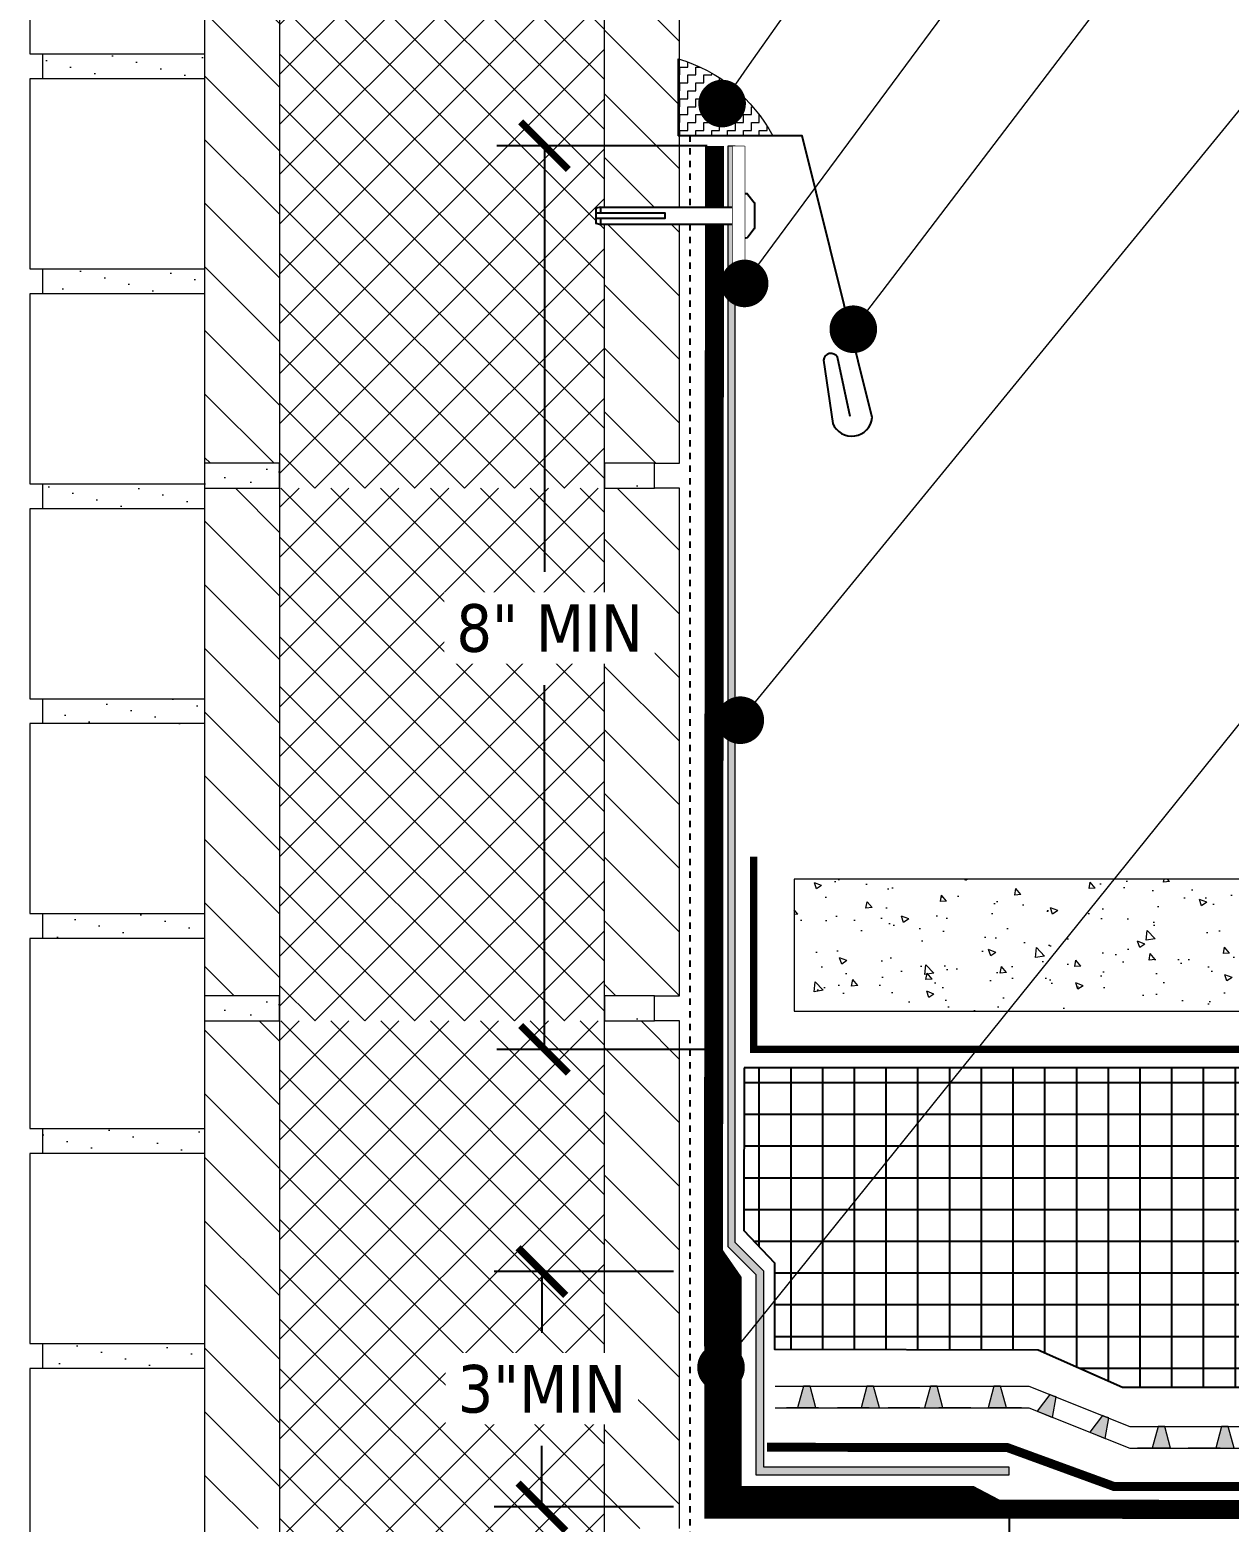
# Model space of a CAD drawing. Header units: inches. Extents: x 0 to 373, y 0 to 57.
# Drawn here: x 0.59 to 19.48, y 19.04 to 42.55 of the extents above; entities that cross this region are included whole.
import ezdxf
from ezdxf import colors
from ezdxf.entities.mleader import LeaderData, LeaderLine
from ezdxf.math import Vec2, Vec3

# ---------------------------------------------------------------- set-up
doc = ezdxf.new("R2010")
doc.units = ezdxf.units.IN
doc.header["$MEASUREMENT"] = 0
doc.set_wipeout_variables(frame=1)
for name, pattern in [('Dash', [0.25, 0.125, -0.125]), ('Dashed - Dense', [0.8, 0.5, -0.3]), ('DASHED2', [0.1875, 0.125, -0.0625])]:
    doc.linetypes.add(name, pattern=pattern)
for name, color, linetype, lineweight in [('Dimensions', 20, 'Continuous', 0), ('Drainage Mat', 191, 'Continuous', 0), ('Others', 190, 'Continuous', 0), ('RAM HDR 327', 63, 'Continuous', 0), ('Ram Mastic', 191, 'Continuous', 0), ('RAM POLY FELT 3.5 FILTER FABRIC.', 4, 'Dash', 0), ('RT-250 HRA SYSTEM LIQUID', 241, 'Continuous', 0), ('RT-250 HRA SYSTEM MESH', 3, 'Continuous', 0), ('Text', 20, 'Continuous', 0)]:
    doc.layers.add(name, color=color, linetype=linetype, lineweight=lineweight)
for name, color, linetype in [('Fastener', 94, 'Continuous'), ('Insulation Border', 8, 'Continuous'), ('Insulation Foam', 9, 'Continuous'), ('Primer', 32, 'DASHED2')]:
    doc.layers.add(name, color=color, linetype=linetype)
doc.layers.add('Metal', color=17, linetype='Continuous', true_color=0x803345)
doc.layers.add('New_Drafting Fills_Pen_No__60', color=99, linetype='Continuous', lineweight=0, true_color=0x216123)
doc.layers.add('Protection Course', color=99, linetype='Dashed - Dense', lineweight=0, true_color=0x216123)
doc.styles.add('Annotative', font='tahoma.ttf')
doc.styles.get("Standard").update_dxf_attribs({"font": ''})
doc.styles.get('Standard').set_extended_font_data('Arial Narrow')
doc.dimstyles.new('Annotative', dxfattribs={"dimscale": 0, "dimtxt": 0.09375, "dimasz": 0.09375, "dimexe": 0.09375, "dimexo": 0.09375, "dimgap": 0.0625, "dimtad": 0, "dimtih": 1, "dimtoh": 1, "dimlfac": -1, "dimzin": 3, "dimdsep": 46, "dimlunit": 4, "dimtxsty": 'Annotative', "dimblk": 'ARCHTICK', "dimcen": 0.09, "dimclrd": 256, "dimclre": 256, "dimclrt": 256, "dimadec": 0, "dimazin": 2, "dimtfac": 1, "dimtix": 1, "dimtofl": 0, "dimtmove": 1, "dimatfit": 1, "dimldrblk": 'CLOSEDBLANK', "dimfxl": 1, "dimtfill": 1, "dimtolj": 1, "dimtzin": 0, "dimarcsym": 0})
pattern_1 = [(45, (364.19604, 4.7137), (-0.482183, 0.482183), [0, -0.393701]), (45, (364.09415, 5.09396), (-0.482183, 0.482183), [0, -0.393701])]
pattern_2 = [(135, (347.2423, -5.42285), (0.5011, 0.5011), [])]
pattern_3 = [(135, (345.9923, 2.97085), (0.39775, 0.39775), [0, -0.375, 0, -0.5625]), (200, (345.9923, 4.22085), (-0.192386, 0.528577), [0, -0.275, 0, -0.475])]
pattern_4 = [(135, (345.9923, 11.36455), (0.39775, 0.39775), [0, -0.375, 0, -0.5625]), (200, (345.9923, 12.61455), (-0.192386, 0.528577), [0, -0.275, 0, -0.475])]

# ---------------------------------------------------------------- blocks, each defined once
blk = doc.blocks.new('CI Tools Brick Wall Section[18]_2', base_point=(337.009, -22.818))
at = {"layer": 'Others', "linetype": 'Continuous'}
for p, q in [((337.009, 21.198), (337.009, 18.206)), ((337.009, 17.812), (337.009, 14.82)), ((337.009, 14.426), (337.009, 11.434)), ((337.009, 11.04), (337.009, 8.048)), ((337.009, 7.655), (337.009, 4.662)), ((337.009, 4.269), (337.009, 1.277)), ((337.009, 0.883), (337.009, -2.109)), ((337.009, -2.503), (337.009, -5.495))]:
    blk.add_line(p, q, dxfattribs=at)
at = {"linetype": 'Continuous'}
for points in [[(339.765, 17.812), (339.765, 18.206), (337.206, 18.206), (337.206, 17.812)], [(339.765, 14.426), (339.765, 14.82), (337.206, 14.82), (337.206, 14.426)], [(339.765, 11.04), (339.765, 11.434), (337.206, 11.434), (337.206, 11.04)], [(339.765, 7.655), (339.765, 8.048), (337.206, 8.048), (337.206, 7.655)], [(339.765, 4.269), (339.765, 4.662), (337.206, 4.662), (337.206, 4.269)], [(339.765, 0.883), (339.765, 1.277), (337.206, 1.277), (337.206, 0.883)], [(339.765, -2.503), (339.765, -2.109), (337.206, -2.109), (337.206, -2.503)]]:
    blk.add_wipeout(points, dxfattribs=at).dxf.layer = 'Others'
at = {"layer": 'Others', "linetype": 'Continuous'}
h = blk.add_hatch(dxfattribs=at)
h.set_pattern_fill('PLASTER_0002', color=256, style=0, pattern_type=2)
h.set_pattern_definition(pattern_1)
h.paths.add_polyline_path([(339.765, 17.812), (339.765, 18.206), (337.206, 18.206), (337.206, 17.812)])
h = blk.add_hatch(dxfattribs=at)
h.set_pattern_fill('PLASTER_0002', color=256, style=0, pattern_type=2)
h.set_pattern_definition(pattern_1)
h.paths.add_polyline_path([(339.765, 14.426), (339.765, 14.82), (337.206, 14.82), (337.206, 14.426)])
h = blk.add_hatch(dxfattribs=at)
h.set_pattern_fill('PLASTER_0002', color=256, style=0, pattern_type=2)
h.set_pattern_definition(pattern_1)
h.paths.add_polyline_path([(339.765, 11.04), (339.765, 11.434), (337.206, 11.434), (337.206, 11.04)])
h = blk.add_hatch(dxfattribs=at)
h.set_pattern_fill('PLASTER_0002', color=256, style=0, pattern_type=2)
h.set_pattern_definition(pattern_1)
h.paths.add_polyline_path([(339.765, 7.655), (339.765, 8.048), (337.206, 8.048), (337.206, 7.655)])
h = blk.add_hatch(dxfattribs=at)
h.set_pattern_fill('PLASTER_0002', color=256, style=0, pattern_type=2)
h.set_pattern_definition(pattern_1)
h.paths.add_polyline_path([(339.765, 4.269), (339.765, 4.662), (337.206, 4.662), (337.206, 4.269)])
h = blk.add_hatch(dxfattribs=at)
h.set_pattern_fill('PLASTER_0002', color=256, style=0, pattern_type=2)
h.set_pattern_definition(pattern_1)
h.paths.add_polyline_path([(339.765, 0.883), (339.765, 1.277), (337.206, 1.277), (337.206, 0.883)])
h = blk.add_hatch(dxfattribs=at)
h.set_pattern_fill('PLASTER_0002', color=256, style=0, pattern_type=2)
h.set_pattern_definition(pattern_1)
h.paths.add_polyline_path([(339.765, -2.503), (339.765, -2.109), (337.206, -2.109), (337.206, -2.503)])
for p, q in [((339.765, 18.206), (339.765, 21.198)), ((337.009, 18.206), (339.765, 18.206)), ((337.206, 18.206), (337.206, 17.812)), ((339.765, 17.812), (339.765, 18.206)), ((339.765, 17.812), (337.009, 17.812)), ((339.765, 14.82), (339.765, 17.812)), ((337.009, 14.82), (339.765, 14.82)), ((337.206, 14.82), (337.206, 14.426)), ((339.765, 14.426), (339.765, 14.82)), ((339.765, 14.426), (337.009, 14.426)), ((339.765, 11.434), (339.765, 14.426)), ((337.009, 11.434), (339.765, 11.434)), ((337.206, 11.434), (337.206, 11.04)), ((339.765, 11.04), (339.765, 11.434)), ((339.765, 11.04), (337.009, 11.04)), ((339.765, 8.048), (339.765, 11.04)), ((337.009, 8.048), (339.765, 8.048)), ((337.206, 8.048), (337.206, 7.655)), ((339.765, 7.655), (339.765, 8.048)), ((339.765, 7.655), (337.009, 7.655)), ((339.765, 4.662), (339.765, 7.655)), ((337.009, 4.662), (339.765, 4.662)), ((337.206, 4.662), (337.206, 4.269)), ((339.765, 4.269), (339.765, 4.662)), ((339.765, 4.269), (337.009, 4.269)), ((339.765, 1.277), (339.765, 4.269)), ((337.009, 1.277), (339.765, 1.277)), ((337.206, 1.277), (337.206, 0.883)), ((339.765, 0.883), (339.765, 1.277)), ((339.765, 0.883), (337.009, 0.883)), ((339.765, -2.109), (339.765, 0.883)), ((337.009, -2.109), (339.765, -2.109)), ((337.206, -2.109), (337.206, -2.503)), ((339.765, -2.503), (339.765, -2.109)), ((339.765, -2.503), (337.009, -2.503)), ((339.765, -5.495), (339.765, -2.503))]:
    blk.add_line(p, q, dxfattribs=at)
blk = doc.blocks.new('CI Tools Conc Block Section[19]_2', base_point=(347.242, -5.423))
at = {"layer": 'Others', "linetype": 'Continuous'}
h = blk.add_hatch(dxfattribs=at)
h.set_pattern_fill('MASONRY___STRUCTURAL___C_20', color=256, style=0, pattern_type=2)
h.set_pattern_definition(pattern_2)
h.paths.add_polyline_path([(340.943, 19.758), (339.762, 19.758), (339.762, 11.758), (340.943, 11.758)])
h = blk.add_hatch(dxfattribs=at)
h.set_pattern_fill('BLOCK___CONCRETE_0002', color=256, style=0, pattern_type=2)
h.set_pattern_definition([(135, (347.2423, 11.36455), (0.392837, 0.392837), []), (225, (347.2423, 11.36455), (-0.392837, 0.392837), [])])
h.paths.add_polyline_path([(346.061, 19.758), (340.943, 19.758), (340.943, 11.365), (346.061, 11.365)])
h = blk.add_hatch(dxfattribs=at)
h.set_pattern_fill('MASONRY___STRUCTURAL___C_20', color=256, style=0, pattern_type=2)
h.set_pattern_definition(pattern_2)
h.paths.add_polyline_path([(347.242, 19.758), (346.849, 19.758), (346.061, 19.758), (346.061, 11.758), (346.849, 11.758), (347.242, 11.758)])
h = blk.add_hatch(dxfattribs=at)
h.set_pattern_fill('MASONRY___MORTAR_0002', color=256, style=0, pattern_type=2)
h.set_pattern_definition(pattern_4)
h.paths.add_polyline_path([(340.943, 11.365), (340.943, 11.758), (339.762, 11.758), (339.762, 11.365)])
h = blk.add_hatch(dxfattribs=at)
h.set_pattern_fill('MASONRY___MORTAR_0002', color=256, style=0, pattern_type=2)
h.set_pattern_definition(pattern_4)
h.paths.add_polyline_path([(346.849, 11.365), (346.849, 11.758), (346.061, 11.758), (346.061, 11.365)])
h = blk.add_hatch(dxfattribs=at)
h.set_pattern_fill('MASONRY___STRUCTURAL___C_20', color=256, style=0, pattern_type=2)
h.set_pattern_definition(pattern_2)
h.paths.add_polyline_path([(340.943, 11.365), (339.762, 11.365), (339.762, 3.365), (340.943, 3.365)])
h = blk.add_hatch(dxfattribs=at)
h.set_pattern_fill('BLOCK___CONCRETE_0002', color=256, style=0, pattern_type=2)
h.set_pattern_definition([(135, (347.2423, 2.97085), (0.392837, 0.392837), []), (225, (347.2423, 2.97085), (-0.392837, 0.392837), [])])
h.paths.add_polyline_path([(346.061, 11.365), (340.943, 11.365), (340.943, 2.971), (346.061, 2.971)])
h = blk.add_hatch(dxfattribs=at)
h.set_pattern_fill('MASONRY___STRUCTURAL___C_20', color=256, style=0, pattern_type=2)
h.set_pattern_definition(pattern_2)
h.paths.add_polyline_path([(347.242, 11.365), (346.849, 11.365), (346.061, 11.365), (346.061, 3.365), (346.849, 3.365), (347.242, 3.365)])
h = blk.add_hatch(dxfattribs=at)
h.set_pattern_fill('MASONRY___MORTAR_0002', color=256, style=0, pattern_type=2)
h.set_pattern_definition(pattern_3)
h.paths.add_polyline_path([(340.943, 2.971), (340.943, 3.365), (339.762, 3.365), (339.762, 2.971)])
h = blk.add_hatch(dxfattribs=at)
h.set_pattern_fill('MASONRY___MORTAR_0002', color=256, style=0, pattern_type=2)
h.set_pattern_definition(pattern_3)
h.paths.add_polyline_path([(346.849, 2.971), (346.849, 3.365), (346.061, 3.365), (346.061, 2.971)])
h = blk.add_hatch(dxfattribs=at)
h.set_pattern_fill('MASONRY___STRUCTURAL___C_20', color=256, style=0, pattern_type=2)
h.set_pattern_definition(pattern_2)
h.paths.add_polyline_path([(340.943, 2.971), (339.762, 2.971), (339.762, -5.029), (340.943, -5.029)])
h = blk.add_hatch(dxfattribs=at)
h.set_pattern_fill('BLOCK___CONCRETE_0002', color=256, style=0, pattern_type=2)
h.set_pattern_definition([(135, (347.2423, -5.42285), (0.392837, 0.392837), []), (225, (347.2423, -5.42285), (-0.392837, 0.392837), [])])
h.paths.add_polyline_path([(346.061, 2.971), (340.943, 2.971), (340.943, -5.423), (346.061, -5.423)])
h = blk.add_hatch(dxfattribs=at)
h.set_pattern_fill('MASONRY___STRUCTURAL___C_20', color=256, style=0, pattern_type=2)
h.set_pattern_definition(pattern_2)
h.paths.add_polyline_path([(347.242, 2.971), (346.849, 2.971), (346.061, 2.971), (346.061, -5.029), (346.849, -5.029), (347.242, -5.029)])
for p, q in [((339.762, 19.758), (339.762, 11.758)), ((340.943, 19.758), (340.943, 11.365)), ((346.061, 11.365), (346.061, 19.758)), ((347.242, 11.758), (347.242, 19.758)), ((346.849, 11.758), (347.242, 11.758)), ((339.762, 11.365), (339.762, 3.365)), ((340.943, 11.365), (340.943, 2.971)), ((346.061, 2.971), (346.061, 11.365)), ((347.242, 11.365), (346.849, 11.365)), ((347.242, 3.365), (347.242, 11.365)), ((346.849, 3.365), (347.242, 3.365)), ((339.762, 2.971), (339.762, -5.029)), ((340.943, 2.971), (340.943, -5.423)), ((346.061, -5.423), (346.061, 2.971)), ((347.242, 2.971), (346.849, 2.971)), ((347.242, -5.029), (347.242, 2.971))]:
    blk.add_line(p, q, dxfattribs=at)
at = {"layer": 'Others', "linetype": 'Continuous', "flags": 128}
for points in [[(340.943, 11.365), (340.943, 11.758), (339.762, 11.758), (339.762, 11.365)], [(346.849, 11.365), (346.849, 11.758), (346.061, 11.758), (346.061, 11.365)], [(340.943, 2.971), (340.943, 3.365), (339.762, 3.365), (339.762, 2.971)], [(346.849, 2.971), (346.849, 3.365), (346.061, 3.365), (346.061, 2.971)]]:
    blk.add_lwpolyline(points, close=True, dxfattribs=at)
blk = doc.blocks.new('*U19')
at = {"layer": 'Drainage Mat'}
h = blk.add_hatch(color=256, dxfattribs=at)
h.dxf.hatch_style = 1
h.paths.add_polyline_path([(0.5, 0.343), (0.447, 0.343), (0.355, 0), (0.5, 0), (0.645, 0), (0.553, 0.343)])
at = {"layer": 'Drainage Mat', "linetype": 'Continuous'}
for points in [[(0, 0.343), (1, 0.343)], [(0, 0), (1, 0)]]:
    blk.add_lwpolyline(points, dxfattribs=at)
blk.add_lwpolyline([(0.5, 0.343), (0.447, 0.343), (0.355, 0), (0.5, 0), (0.645, 0), (0.553, 0.343)], close=True, dxfattribs=at)
blk = doc.blocks.new('*U16')
at = {"layer": 'New_Drafting Fills_Pen_No__60', "color": 0, "linetype": 'ByBlock', "lineweight": -2, "transparency": 16777216}
for p in [(12.33, 20.835), (13.33, 20.835), (14.33, 20.835), (15.33, 20.835)]:
    blk.add_blockref('*U19', p, dxfattribs=at)
blk = doc.blocks.new('*U17')
at = {"layer": 'Drainage Mat'}
h = blk.add_hatch(color=256, dxfattribs=at)
h.dxf.hatch_style = 1
h.paths.add_polyline_path([(0.5, 0.343), (0.447, 0.343), (0.355, 0), (0.5, 0), (0.645, 0), (0.553, 0.343)])
at = {"layer": 'Drainage Mat', "linetype": 'Continuous'}
for points in [[(0, 0.343), (1, 0.343)], [(0, 0), (1, 0)]]:
    blk.add_lwpolyline(points, dxfattribs=at)
blk.add_lwpolyline([(0.5, 0.343), (0.447, 0.343), (0.355, 0), (0.5, 0), (0.645, 0), (0.553, 0.343)], close=True, dxfattribs=at)
blk = doc.blocks.new('*U18')
at = {"layer": 'New_Drafting Fills_Pen_No__60', "color": 0, "linetype": 'ByBlock', "lineweight": -2, "transparency": 16777216}
for p in [(17.917, 20.202), (18.917, 20.202)]:
    blk.add_blockref('*U17', p, dxfattribs=at)
blk = doc.blocks.new('zamac')
blk.add_wipeout([(-2.344, 0.117), (-2.266, 0.137), (0, 0.137), (0, -0.137), (-2.266, -0.137), (-2.344, -0.117)])
at = {"color": 0, "linetype": 'Continuous', "ltscale": 1.75}
blk.add_lwpolyline([(0, -0.352), (0, 0.352), (0.02, 0.352, -0.236068), (0.051, 0.336), (0.148, 0.206, -0.162278), (0.156, 0.182), (0.156, -0.182, -0.162278), (0.148, -0.206), (0.051, -0.336, -0.236068), (0.02, -0.352)], format="xyb", close=True, dxfattribs=at)
for points in [[(-2.266, 0.039), (-2.266, 0.137), (-2.344, 0.117), (-2.344, -0.117), (-2.266, -0.137), (-2.266, -0.039)], [(-2.344, -0.039), (-1.25, -0.039), (-1.25, 0.039), (-2.344, 0.039)], [(-2.266, 0.137), (0, 0.137)], [(0, -0.137), (-2.266, -0.137)]]:
    blk.add_lwpolyline(points, dxfattribs=at)
blk = doc.blocks.new('flat term')
at = {"layer": 'Fastener'}
blk.add_blockref('zamac', (476.018, 15.024), dxfattribs=at)
at = {"layer": 'Drainage Mat'}
blk.add_lwpolyline([(476.018, 13.957), (475.831, 13.957), (475.831, 16.118), (476.018, 16.118)], close=True, dxfattribs=at)
blk.add_wipeout([(476.018, 13.957), (475.831, 13.957), (475.831, 16.118), (476.018, 16.118)]).dxf.layer = 'Fastener'
blk = doc.blocks.new('_ArchTick')
at = {"color": 0, "linetype": 'ByBlock', "const_width": 0.15}
blk.add_lwpolyline([(-0.5, -0.5), (0.5, 0.5)], dxfattribs=at)
blk = doc.blocks.new('*D20')
at = {"layer": 'Defpoints', "color": 0, "transparency": 16777216}
for p in [(11.483, 22.984), (8.657, 19.276), (11.481, 19.276)]:
    blk.add_point(p, dxfattribs=at)
at = {"layer": 'Dimensions', "lineweight": -2, "transparency": 16777216}
for p, q in [((10.733, 22.984), (7.907, 22.984)), ((8.657, 22.984), (8.657, 22.02)), ((8.657, 19.276), (8.657, 20.239)), ((10.731, 19.276), (7.907, 19.276))]:
    blk.add_line(p, q, dxfattribs=at)
at = {"layer": 'Dimensions', "lineweight": -2, "transparency": 16777216, "xscale": 0.75, "yscale": 0.75, "zscale": 0.75}
for p, rotation in [((8.657, 22.984), 90), ((8.657, 19.276), 270)]:
    blk.add_blockref('_ArchTick', p, dxfattribs=dict(at, rotation=rotation))
at = {"layer": 'Dimensions', "transparency": 16777216, "insert": (8.657, 21.13), "char_height": 0.75, "attachment_point": 5, "style": 'Annotative', "bg_fill": 3, "box_fill_scale": 1.25, "bg_fill_color": 9, "bg_fill_true_color": 13158600, "bg_fill_transparency": 0}
blk.add_mtext('\\A1;3"MIN', dxfattribs=at)
blk = doc.blocks.new('_ClosedBlank')
at = {"color": 0, "linetype": 'ByBlock', "lineweight": -2}
for p, q in [((-1, 0.17), (0, 0)), ((-1, 0.17), (-1, -0.17)), ((0, 0), (-1, -0.17))]:
    blk.add_line(p, q, dxfattribs=at)
blk = doc.blocks.new('*D21')
at = {"layer": 'Defpoints', "color": 0, "transparency": 16777216}
for p in [(16.019, 19.841), (11.49, 19.288), (16.019, 14.151)]:
    blk.add_point(p, dxfattribs=at)
at = {"layer": 'Dimensions', "lineweight": -2, "transparency": 16777216}
for p, q in [((16.019, 19.091), (16.019, 13.401)), ((11.49, 18.538), (11.49, 13.401)), ((11.49, 14.151), (11.977, 14.151)), ((16.019, 14.151), (15.726, 14.151))]:
    blk.add_line(p, q, dxfattribs=at)
at = {"layer": 'Dimensions', "lineweight": -2, "transparency": 16777216, "xscale": 0.75, "yscale": 0.75, "zscale": 0.75, "rotation": 180}
blk.add_blockref('_ArchTick', (11.49, 14.151), dxfattribs=at)
at = {"layer": 'Dimensions', "lineweight": -2, "transparency": 16777216, "xscale": 0.75, "yscale": 0.75, "zscale": 0.75}
blk.add_blockref('_ArchTick', (16.019, 14.151), dxfattribs=at)
at = {"layer": 'Dimensions', "transparency": 16777216, "insert": (13.851, 14.283), "char_height": 0.75, "attachment_point": 5, "style": 'Annotative', "bg_fill": 3, "box_fill_scale": 1.25, "bg_fill_color": 9, "bg_fill_true_color": 13158600, "bg_fill_transparency": 0}
blk.add_mtext('\\A1;4"MIN', dxfattribs=at)
blk = doc.blocks.new('*D22')
at = {"layer": 'Defpoints', "color": 0, "transparency": 16777216}
for p in [(11.49, 19.288), (15.434, 19.24), (15.434, 16.344)]:
    blk.add_point(p, dxfattribs=at)
at = {"layer": 'Dimensions', "lineweight": -2, "transparency": 16777216}
for p, q in [((11.49, 18.538), (11.49, 15.594)), ((15.434, 18.49), (15.434, 15.594)), ((11.49, 16.344), (11.682, 16.344)), ((15.434, 16.344), (15.402, 16.344))]:
    blk.add_line(p, q, dxfattribs=at)
at = {"layer": 'Dimensions', "transparency": 16777216, "insert": (13.542, 16.632), "char_height": 0.75, "attachment_point": 5, "style": 'Annotative', "bg_fill": 3, "box_fill_scale": 1.25, "bg_fill_color": 9, "bg_fill_true_color": 13158600, "bg_fill_transparency": 0}
blk.add_mtext('\\A1;3"MIN', dxfattribs=at)
at = {"layer": 'Dimensions', "lineweight": -2, "transparency": 16777216, "xscale": 0.75, "yscale": 0.75, "zscale": 0.75, "rotation": 180}
blk.add_blockref('_ArchTick', (11.49, 16.344), dxfattribs=at)
at = {"layer": 'Dimensions', "lineweight": -2, "transparency": 16777216, "xscale": 0.75, "yscale": 0.75, "zscale": 0.75}
blk.add_blockref('_ArchTick', (15.434, 16.344), dxfattribs=at)
blk = doc.blocks.new('*D23')
at = {"layer": 'Defpoints', "color": 0, "transparency": 16777216}
for p in [(8.698, 40.722), (12.013, 40.722), (11.992, 26.485)]:
    blk.add_point(p, dxfattribs=at)
at = {"layer": 'Text', "lineweight": -2, "transparency": 16777216}
for p, q in [((11.263, 40.722), (7.948, 40.722)), ((8.698, 40.722), (8.698, 34.009)), ((8.698, 26.485), (8.698, 32.225)), ((11.242, 26.485), (7.948, 26.485))]:
    blk.add_line(p, q, dxfattribs=at)
at = {"layer": 'Text', "lineweight": -2, "transparency": 16777216, "xscale": 0.75, "yscale": 0.75, "zscale": 0.75}
for p, rotation in [((8.698, 40.722), 90), ((8.698, 26.485), 270)]:
    blk.add_blockref('_ArchTick', p, dxfattribs=dict(at, rotation=rotation))
at = {"layer": 'Text', "transparency": 16777216, "insert": (8.778, 33.117), "char_height": 0.75, "attachment_point": 5, "style": 'Annotative', "bg_fill": 3, "box_fill_scale": 1.25, "bg_fill_color": 9, "bg_fill_true_color": 13158600, "bg_fill_transparency": 0}
blk.add_mtext('\\A1;8" MIN', dxfattribs=at)
blk = doc.blocks.new('_Dot')
at = {"color": 0, "linetype": 'ByBlock', "lineweight": -2}
blk.add_line((-0.5, 0), (-1, 0), dxfattribs=at)
at = {"color": 0, "linetype": 'ByBlock', "const_width": 0.5}
blk.add_lwpolyline([(-0.25, 0, 1), (0.25, 0, 1)], format="xyb", close=True, dxfattribs=at)

msp = doc.modelspace()

# ---------------------------------------------------------------- hatches: boundary and pattern name
at = {"layer": 'Drainage Mat'}
h = msp.add_hatch(color=256, dxfattribs=at)
h.dxf.hatch_style = 1
h.paths.add_polyline_path([(16.708, 21.028), (16.659, 21.048), (16.462, 20.783), (16.577, 20.737), (16.702, 20.687), (16.757, 21.009)])
h = msp.add_hatch(color=256, dxfattribs=at)
h.dxf.hatch_style = 1
h.paths.add_polyline_path([(17.537, 20.697), (17.488, 20.716), (17.291, 20.451), (17.406, 20.406), (17.531, 20.356), (17.586, 20.677)])
at = {"layer": 'Insulation Foam'}
h = msp.add_hatch(dxfattribs=at)
h.set_pattern_fill('NET', color=256, scale=4)
h.set_pattern_definition([(0, (-336.4183, 23.9621), (0, 0.5), []), (90, (-336.4183, 23.9621), (-0.5, 3e-17), [])])
h.paths.add_polyline_path([(11.845, 26.192), (11.84, 23.633), (12.323, 23.119), (12.32, 21.759), (16.474, 21.75), (17.804, 21.163), (60.479, 21.163), (60.479, 26.192)])
at = {"layer": 'Others'}
h = msp.add_hatch(dxfattribs=at)
h.set_pattern_fill('CONCRETE___STRUCTURAL_0002', color=256, style=0, pattern_type=2)
h.set_pattern_definition([(130, (18.3193, 27.8985), (1.17164, 0.10251), [0.12251, -1.34764]), (185, (18.3193, 27.8985), (0.22665, 1.2287), [0.09801, -1.07811]), (79.549, (18.2216, 27.89), (-0.945, 1.1262), [0.10412, -1.14531]), (133.816, (18.3193, 28.2252), (1.74334, 0.27037), [0.18377, -2.02145]), (83.364, (18.174, 28.2027), (-1.52677, 1.59122), [0.15618, -1.71797]), (188.816, (18.3193, 28.2252), (-1.52677, 1.59122), [0.147, -1.61716]), (159, (18.1559, 28.1435), (0.97505, 0.65768), [0.12251, -1.34764]), (214, (18.1559, 28.1435), (-0.39745, 1.18453), [0.09801, -1.07811]), (108.549, (18.0747, 28.0887), (-1.3725, 0.52685), [0.10412, -1.14531]), (142.5, (18.31926, 27.8985), (-0.019863, 0.543781), [0, -1.06504, 0, -1.094443, 0, -1.082192]), (172.5, (18.31926, 27.8985), (-0.429723, 0.64427), [0, -0.623996, 0, -1.040538, 0, -0.412458]), (212.5, (18.68353, 27.8985), (0.871998, 0.036843), [0, -0.408374, 0, -1.27413, 0, -1.69067]), (222.5, (18.8469, 27.8985), (-0.95263, 0.16352), [0, -0.530887, 0, -0.84615, 0, -1.20062])])
h.paths.add_polyline_path([(26.963, 29.167), (12.63, 29.167), (12.63, 27.089), (26.963, 27.089)])
at = {"layer": 'Protection Course'}
h = msp.add_hatch(dxfattribs=at)
h.set_pattern_fill('AGGREGAT', color=256, scale=0.3, pattern_type=2)
h.set_pattern_definition([(0, (-336.41832, 23.9621), (0.3, 0.3), [0.03, -0.045, 0.015, -0.045, 0.015, -0.15]), (0, (-336.26832, 23.9921), (0.3, 0.3), [0.015, -0.285]), (0, (-336.35832, 24.0071), (0.3, 0.3), [0.015, -0.03, 0.015, -0.24]), (0, (-336.20832, 24.0221), (0.3, 0.3), [0.03, -0.27]), (0, (-336.17832, 24.0371), (0.3, 0.3), [0.015, -0.285]), (0, (-336.26832, 24.0671), (0.3, 0.3), [0.03, -0.27]), (0, (-336.41832, 24.0821), (0.3, 0.3), [0.015, -0.03, 0.015, -0.075, 0.045, -0.12]), (0, (-336.20832, 24.1121), (0.3, 0.3), [0.03, -0.27]), (0, (-336.38832, 24.1271), (0.3, 0.3), [0.03, -0.015, 0.015, -0.12, 0.015, -0.105]), (0, (-336.40332, 24.1421), (0.3, 0.3), [0.015, -0.285]), (0, (-336.29832, 24.1571), (0.3, 0.3), [0.015, -0.015, 0.015, -0.255]), (0, (-336.34332, 24.1721), (0.3, 0.3), [0.015, -0.285]), (0, (-336.14832, 24.1871), (0.3, 0.3), [0.015, -0.285]), (0, (-336.28332, 24.2021), (0.3, 0.3), [0.015, -0.12, 0.015, -0.15]), (0, (-336.28332, 24.2171), (0.3, 0.3), [0.03, -0.27]), (0, (-336.22332, 24.2321), (0.3, 0.3), [0.03, -0.27]), (0, (-336.40332, 24.2471), (0.3, 0.3), [0.015, -0.18, 0.03, -0.075]), (90, (-336.41832, 24.0971), (-0.3, 0.3), [0.06, -0.06, 0.03, -0.15]), (90, (-336.40332, 24.0971), (-0.3, 0.3), [0.015, -0.105, 0.03, -0.15]), (90, (-336.38832, 24.0221), (-0.3, 0.3), [0.045, -0.255]), (90, (-336.37332, 24.0221), (-0.3, 0.3), [0.03, -0.27]), (90, (-336.35832, 23.9771), (-0.3, 0.3), [0.015, -0.18, 0.015, -0.015, 0.03, -0.045]), (90, (-336.32832, 23.9771), (-0.3, 0.3), [0.015, -0.105, 0.015, -0.165]), (90, (-336.31332, 24.0971), (-0.3, 0.3), [0.03, -0.045, 0.015, -0.015, 0.03, -0.165]), (90, (-336.29832, 24.0371), (-0.3, 0.3), [0.03, -0.165, 0.015, -0.09]), (90, (-336.28332, 23.9771), (-0.3, 0.3), [0.015, -0.015, 0.03, -0.24]), (90, (-336.25332, 24.1721), (-0.3, 0.3), [0.015, -0.285]), (90, (-336.23832, 24.1721), (-0.3, 0.3), [0.03, -0.03, 0.015, -0.015, 0.03, -0.18]), (90, (-336.22332, 24.0371), (-0.3, 0.3), [0.015, -0.015, 0.015, -0.03, 0.015, -0.21]), (90, (-336.17832, 24.1421), (-0.3, 0.3), [0.06, -0.24]), (90, (-336.16332, 24.1121), (-0.3, 0.3), [0.06, -0.045, 0.03, -0.165]), (90, (-336.14832, 23.9921), (-0.3, 0.3), [0.015, -0.045, 0.03, -0.21]), (90, (-336.13332, 24.0221), (-0.3, 0.3), [0.045, -0.255]), (45, (-336.29832, 23.96209), (0, 0.3), [0.021213, -0.40305107]), (45, (-336.13332, 23.97709), (0, 0.3), [0.021213, -0.36062507, 0.021213, -0.021213]), (45, (-336.32832, 23.99209), (0, 0.3), [0.021213, -0.169704, 0.021213, -0.21213407]), (45, (-336.25332, 23.99209), (0, 0.3), [0.021213, -0.33941207, 0.021213, -0.042426]), (45, (-336.23832, 23.99209), (0, 0.3), [0.042426, -0.169704, 0.042426, -0.16970807]), (45, (-336.31332, 24.02209), (0, 0.3), [0.02121, -0.19092, 0.02121, -0.02121, 0.02121, -0.14850407]), (45, (-336.16332, 24.03709), (0, 0.3), [0.021213, -0.021213, 0.021213, -0.36062507]), (45, (-336.37332, 24.05209), (0, 0.3), [0.021213, -0.254556, 0.021213, -0.12728207]), (45, (-336.13332, 24.08209), (0, 0.3), [0.02121, -0.02121, 0.02121, -0.084852, 0.02121, -0.25457207]), (45, (-336.31332, 24.12709), (0, 0.3), [0.021213, -0.40305107]), (45, (-336.38832, 24.14209), (0, 0.3), [0.0424263, -0.38183777]), (45, (-336.41832, 24.17209), (0, 0.3), [0.021213, -0.021213, 0.021213, -0.36062507]), (45, (-336.25332, 24.21709), (0, 0.3), [0.021213, -0.40305107]), (45, (-336.16332, 24.24709), (0, 0.3), [0.021213, -0.40305107]), (135, (-336.28332, 23.99209), (2e-17, 0.3), [0.021213, -0.40305107]), (135, (-336.26832, 23.99209), (2e-17, 0.3), [0.021213, -0.40305107]), (135, (-336.35832, 24.00709), (2e-17, 0.3), [0.021213, -0.084852, 0.042426, -0.27577307]), (135, (-336.41832, 24.00709), (2e-17, 0.3), [0.021213, -0.40305107]), (135, (-336.22332, 24.05209), (2e-17, 0.3), [0.021213, -0.16970562, 0.021213, -0.21213245]), (135, (-336.20832, 24.05209), (2e-17, 0.3), [0.02121, -0.12729, 0.02121, -0.12726, 0.02121, -0.10608407]), (135, (-336.38832, 24.06709), (2e-17, 0.3), [0.021213, -0.40305107]), (135, (-336.14832, 24.08209), (2e-17, 0.3), [0.04242, -0.106065, 0.02121, -0.02121, 0.02121, -0.21214907]), (135, (-336.34332, 24.12709), (2e-17, 0.3), [0.021213, -0.40305107]), (135, (-336.22332, 24.12709), (2e-17, 0.3), [0.0424263, -0.38183777]), (135, (-336.20832, 24.12709), (2e-17, 0.3), [0.021213, -0.40305107]), (135, (-336.29832, 24.15709), (2e-17, 0.3), [0.021213, -0.40305107]), (135, (-336.38832, 24.20209), (2e-17, 0.3), [0.021213, -0.40305107]), (135, (-336.14832, 24.20209), (2e-17, 0.3), [0.021213, -0.40305107]), (26.56505, (-336.38832, 23.96209), (0.3, 1e-10), [0.03354, -0.6372804]), (26.56505, (-336.41832, 23.99209), (0.3, 1e-10), [0.03354, -0.6372804]), (26.56505, (-336.41832, 24.00709), (0.3, 1e-10), [0.03354, -0.6372804]), (26.56505, (-336.34332, 24.00709), (0.3, 1e-10), [0.03354, -0.6372804]), (26.56505, (-336.35832, 24.06709), (0.3, 1e-10), [0.03354, -0.6372804]), (26.56505, (-336.35832, 24.08209), (0.3, 1e-10), [0.03354, -0.6372804]), (26.56505, (-336.29832, 24.14209), (0.3, 1e-10), [0.03354, -0.6372804]), (26.56505, (-336.28332, 24.15709), (0.3, 1e-10), [0.03354, -0.6372804]), (26.56505, (-336.40332, 24.18709), (0.3, 1e-10), [0.03354, -0.6372804]), (26.56505, (-336.31332, 24.18709), (0.3, 1e-10), [0.03354, -0.6372804]), (63.43495, (-336.16332, 23.96209), (2e-11, 0.3), [0.03354, -0.6372804]), (63.43495, (-336.23832, 24.00709), (2e-11, 0.3), [0.03354, -0.6372804]), (63.43495, (-336.28332, 24.03709), (2e-11, 0.3), [0.03354, -0.6372804]), (63.43495, (-336.23832, 24.08209), (2e-11, 0.3), [0.03354, -0.6372804]), (63.43495, (-336.22332, 24.08209), (2e-11, 0.3), [0.03354, -0.6372804]), (63.43495, (-336.32832, 24.12709), (2e-11, 0.3), [0.03354, -0.6372804]), (63.43495, (-336.35832, 24.14209), (2e-11, 0.3), [0.03354, -0.6372804]), (63.43495, (-336.23832, 24.20209), (2e-11, 0.3), [0.03354, -0.6372804]), (63.43495, (-336.35832, 24.23209), (2e-11, 0.3), [0.03354, -0.6372804]), (116.56505, (-336.40332, 24.14209), (-1e-10, 0.3), [0.03354, -0.6372804]), (116.56505, (-336.22332, 24.14209), (-1e-10, 0.3), [0.03354, -0.6372804]), (116.56505, (-336.41832, 24.15709), (-1e-10, 0.3), [0.03354, -0.6372804]), (116.56505, (-336.17832, 24.20209), (-1e-10, 0.3), [0.03354, -0.6372804]), (116.56505, (-336.37332, 24.21709), (-1e-10, 0.3), [0.03354, -0.6372804]), (116.56505, (-336.31332, 24.23209), (-1e-10, 0.3), [0.03354, -0.6372804]), (153.43495, (-336.29832, 23.96209), (-0.3, 1e-10), [0.03354, -0.6372804]), (153.43495, (-336.35832, 23.99209), (-0.3, 1e-10), [0.03354, -0.6372804]), (153.43495, (-336.14832, 24.00709), (-0.3, 1e-10), [0.03354, -0.6372804]), (153.43495, (-336.17832, 24.03709), (-0.3, 1e-10), [0.03354, -0.6372804]), (153.43495, (-336.29832, 24.06709), (-0.3, 1e-10), [0.03354, -0.6372804]), (153.43495, (-336.37332, 24.08209), (-0.3, 1e-10), [0.03354, -0.6372804]), (153.43495, (-336.28332, 24.08209), (-0.3, 1e-10), [0.03354, -0.6372804]), (153.43495, (-336.32832, 24.11209), (-0.3, 1e-10), [0.03354, -0.6372804]), (153.43495, (-336.32832, 24.18709), (-0.3, 1e-10), [0.03354, -0.6372804]), (153.43495, (-336.41832, 24.24709), (-0.3, 1e-10), [0.03354, -0.6372804]), (153.43495, (-336.23832, 24.24709), (-0.3, 1e-10), [0.03354, -0.6372804]), (153.43495, (-336.20832, 24.24709), (-0.3, 1e-10), [0.03354, -0.6372804])])
h.paths.add_polyline_path([(11.585, 23.38), (12.026, 22.94), (12.026, 19.903), (12.028, 19.903), (12.028, 19.78), (16.019, 19.78), (16.019, 19.903), (12.156, 19.903), (12.156, 22.991), (11.703, 23.443), (11.703, 40.714), (11.588, 40.715)])
at = {"layer": 'Ram Mastic'}
h = msp.add_hatch(dxfattribs=at)
h.set_pattern_fill('ZIGZAG', color=256)
h.set_pattern_definition([(0, (-336.41832, 23.96209), (0.125, 0.125), [0.125, -0.125]), (90, (-336.29332, 23.96209), (-0.125, 0.125), [0.125, -0.125])])
edge = h.paths.add_edge_path()
edge.add_arc((10.111, 39.719), 2.471, 27.9796, 73.6979, ccw=False)
edge.add_line((12.293, 40.879), (10.805, 40.879))
edge.add_line((10.805, 40.879), (10.805, 42.091))

# ---------------------------------------------------------------- linework, layer by layer
at = {"layer": 'Drainage Mat', "flags": 128}
msp.add_lwpolyline([(10.805, 42.091, -0.202173), (12.293, 40.879), (10.805, 40.879)], format="xyb", close=True, dxfattribs=at)
at = {"layer": 'Drainage Mat', "linetype": 'Continuous'}
for points in [[(16.33, 21.179), (17.917, 20.545)], [(16.33, 20.835), (17.917, 20.202)]]:
    msp.add_lwpolyline(points, dxfattribs=at)
for points in [[(16.708, 21.028), (16.659, 21.048), (16.462, 20.783), (16.577, 20.737), (16.702, 20.687), (16.757, 21.009)], [(17.537, 20.697), (17.488, 20.716), (17.291, 20.451), (17.406, 20.406), (17.531, 20.356), (17.586, 20.677)]]:
    msp.add_lwpolyline(points, close=True, dxfattribs=at)
at = {"layer": 'Insulation Border', "flags": 128}
msp.add_lwpolyline([(11.845, 26.192), (11.84, 23.633), (12.323, 23.119), (12.32, 21.759), (16.474, 21.75), (17.804, 21.163), (60.479, 21.163), (60.479, 26.192)], close=True, dxfattribs=at)
at = {"layer": 'Metal', "linetype": 'Continuous'}
msp.add_lwpolyline([(13.514, 36.456), (13.313, 37.393, 0.706239), (13.091, 37.345), (13.239, 36.346, 0.781965), (13.86, 36.438), (12.76, 40.876), (10.805, 40.879)], format="xyb", dxfattribs=at)
at = {"layer": 'Others', "flags": 128}
msp.add_lwpolyline([(26.963, 29.167), (12.63, 29.167), (12.63, 27.089), (26.963, 27.089)], close=True, dxfattribs=at)
at = {"layer": 'Primer', "ltscale": 0.2}
msp.add_lwpolyline([(59.506, 18.785), (10.991, 18.785), (10.991, 40.879)], dxfattribs=at)
at = {"layer": 'Protection Course', "linetype": 'Continuous', "flags": 128}
msp.add_lwpolyline([(11.585, 23.38), (12.026, 22.94), (12.026, 19.903), (12.028, 19.903), (12.028, 19.78), (16.019, 19.78), (16.019, 19.903), (12.156, 19.903), (12.156, 22.991), (11.703, 23.443), (11.703, 40.714), (11.588, 40.715)], close=True, dxfattribs=at)
at = {"layer": 'Protection Course'}
for points in [[(16.213, 20.835), (12.33, 20.835)], [(59.34, 20.202), (17.917, 20.202)]]:
    msp.add_lwpolyline(points, dxfattribs=at)
at = {"layer": 'Protection Course', "linetype": 'Dashed - Dense', "ltscale": 0.2, "const_width": 0.141}
msp.add_lwpolyline([(59.463, 19.599), (17.665, 19.599), (15.992, 20.21), (12.205, 20.216)], dxfattribs=at)
at = {"layer": 'RAM HDR 327', "const_width": 0.05}
msp.add_lwpolyline([(15.434, 19.24), (11.483, 19.24), (11.483, 22.984)], dxfattribs=at)
at = {"layer": 'RAM POLY FELT 3.5 FILTER FABRIC.', "ltscale": 0.2, "const_width": 0.115}
msp.add_lwpolyline([(11.992, 29.523), (11.992, 26.485), (59.366, 26.485)], dxfattribs=at)
at = {"layer": 'RT-250 HRA SYSTEM LIQUID', "const_width": 0.3}
for points in [[(59.469, 19.192), (15.831, 19.24), (15.42, 19.456), (11.654, 19.456), (11.654, 22.852), (11.361, 23.274), (11.377, 40.716)], [(11.361, 23.274), (11.368, 19.24), (16.315, 19.24)]]:
    msp.add_lwpolyline(points, dxfattribs=at)
at = {"layer": 'RT-250 HRA SYSTEM MESH'}
msp.add_lwpolyline([(59.469, 19.192), (15.831, 19.24), (15.42, 19.456), (11.654, 19.456), (11.654, 22.852), (11.361, 23.274), (11.377, 40.716)], dxfattribs=at)

# ---------------------------------------------------------------- block references
at = {"layer": 'New_Drafting Fills_Pen_No__60'}
for name in ['*U16', '*U18']:
    msp.add_blockref(name, (0, 0), dxfattribs=at)
at = {"layer": 'Others', "linetype": 'Continuous'}
msp.add_blockref('CI Tools Brick Wall Section[18]_2', (0.591, 1.144), dxfattribs=at)

# ---------------------------------------------------------------- leaders
at = {"layer": 'Text'}
ml = msp.add_multileader_mtext('Standard', dxfattribs=at)
ml.set_content('\\A1;\\pxql,t0;METAL COUNTER FLASHING (Optional)', color=256)
ml.set_leader_properties(color=256, lineweight=0)
ml.set_arrow_properties(name='DOT')
ml.build(insert=Vec2(0, 0))
ml.multileader.update_dxf_attribs({"text_left_attachment_type": 2, "text_right_attachment_type": 2, "dogleg_length": 0.36, "arrow_head_size": 0.75, "scale": 12})
ctx = ml.context
ctx.base_point, ctx.scale, ctx.char_height, ctx.arrow_head_size, ctx.landing_gap_size, ctx.plane_origin = Vec3(26.335, 47.809), 12, 1.08, 0.75, 0.54, Vec3(13.394, 38.319)
ctx.left_attachment, ctx.right_attachment = 2, 2
notes = []
notes.append((ctx, [(0, (1, 1, 0), (21.16, 47.809), (1, 0), 5.175, [(0, [(13.563, 37.831)], 0, [])])]))
ctx.mtext.insert, ctx.mtext.flow_direction = Vec3(26.875, 48.517), 5
for ctx, leaders in notes:
    for number, flags, end, landing, length, lines in leaders:
        leader = LeaderData()
        leader.index, (leader.has_last_leader_line, leader.has_dogleg_vector, leader.attachment_direction) = number, flags
        leader.last_leader_point, leader.dogleg_vector, leader.dogleg_length = Vec3(end), Vec3(landing), length
        for number, points, colour, breaks in lines:
            line = LeaderLine()
            line.index, line.vertices, line.color, line.breaks = number, Vec3.list(points), colors.encode_raw_color(colour), breaks
            leader.lines.append(line)
        ctx.leaders.append(leader)

# ---------------------------------------------------------------- next in the draw order: block references
at = {"layer": 'Others', "linetype": 'Continuous'}
msp.add_blockref('CI Tools Conc Block Section[19]_2', (10.824, 18.539), dxfattribs=at)

# ---------------------------------------------------------------- next in the draw order: block references
at = {"layer": 'Fastener'}
msp.add_blockref('flat term', (-464.167, 24.596), dxfattribs=at)

# ---------------------------------------------------------------- next in the draw order: dimensions: what is measured, and where the dimension line sits
at = {"layer": 'Dimensions'}
dim = msp.add_linear_dim(base=(8.657, 19.276), p1=(11.483, 22.984), p2=(11.481, 19.276), angle=90, text='3"MIN', dimstyle='Annotative', override={"dimscale": 0}, dxfattribs=at)
dim.commit()
dim.dimension.update_dxf_attribs({"geometry": '*D20', "text_midpoint": (8.657, 21.13)})

# ---------------------------------------------------------------- next in the draw order: dimensions: what is measured, and where the dimension line sits
dim = msp.add_linear_dim(base=(16.019, 14.151), p1=(11.49, 19.288), p2=(16.019, 19.841), text='4"MIN', dimstyle='Annotative', override={"dimscale": 0}, dxfattribs=at)
dim.commit()
dim.dimension.update_dxf_attribs({"geometry": '*D21', "text_midpoint": (13.851, 14.283), "dimtype": 160})
at = {"layer": 'Text'}
dim = msp.add_linear_dim(base=(8.698, 40.722), p1=(11.992, 26.485), p2=(12.013, 40.722), angle=90, text='8" MIN', dimstyle='Annotative', override={"dimscale": 0}, dxfattribs=at)
dim.commit()
dim.dimension.update_dxf_attribs({"geometry": '*D23', "text_midpoint": (8.778, 33.117), "dimtype": 160})

# ---------------------------------------------------------------- next in the draw order: dimensions: what is measured, and where the dimension line sits
at = {"layer": 'Dimensions'}
dim = msp.add_linear_dim(base=(15.434, 16.344), p1=(11.49, 19.288), p2=(15.434, 19.24), text='3"MIN', dimstyle='Annotative', override={"dimscale": 0}, dxfattribs=at)
dim.commit()
dim.dimension.update_dxf_attribs({"geometry": '*D22', "text_midpoint": (13.542, 16.632), "dimtype": 160})

# ---------------------------------------------------------------- next in the draw order: leaders
at = {"layer": 'Text'}
ml = msp.add_multileader_mtext('Standard', dxfattribs=at)
ml.set_content('SEALANT', color=256)
ml.set_leader_properties(color=256, lineweight=0)
ml.set_arrow_properties(name='DOT')
ml.build(insert=Vec2(0, 0))
ml.multileader.update_dxf_attribs({"text_left_attachment_type": 2, "text_right_attachment_type": 2, "dogleg_length": 0.36, "arrow_head_size": 0.75, "scale": 12})
ctx = ml.context
ctx.base_point, ctx.scale, ctx.char_height, ctx.arrow_head_size, ctx.landing_gap_size, ctx.plane_origin = Vec3(26.073, 53.774), 12, 1.08, 0.75, 0.54, Vec3(11.496, 41.387)
ctx.left_attachment, ctx.right_attachment = 2, 2
notes = []
notes.append((ctx, [(0, (1, 1, 0), (20.201, 53.774), (1, 0), 5.873, [(0, [(11.496, 41.387)], 0, [])])]))
ctx.mtext.insert, ctx.mtext.flow_direction = Vec3(26.613, 54.332), 5
ml = msp.add_multileader_mtext('Standard', dxfattribs=at)
ml.set_content('TERMINATION BAR', color=256)
ml.set_leader_properties(color=256, lineweight=0)
ml.set_arrow_properties(name='DOT')
ml.build(insert=Vec2(0, 0))
ml.multileader.update_dxf_attribs({"text_left_attachment_type": 2, "text_right_attachment_type": 2, "dogleg_length": 0.36, "arrow_head_size": 0.75, "scale": 12})
ctx = ml.context
ctx.base_point, ctx.scale, ctx.char_height, ctx.arrow_head_size, ctx.landing_gap_size, ctx.plane_origin = Vec3(26.116, 50.849), 12, 1.08, 0.75, 0.54, Vec3(7.936, 39.382)
ctx.left_attachment, ctx.right_attachment = 2, 2
notes.append((ctx, [(1, (1, 1, 0), (20.948, 50.849), (1, 0), 5.167, [(0, [(11.851, 38.553)], 0, [])])]))
ctx.mtext.insert, ctx.mtext.flow_direction = Vec3(26.656, 51.408), 5
ml = msp.add_multileader_mtext('Standard', dxfattribs=at)
ml.set_content('BARRETT APPROVED PROTECTION COURSE \\P(EXPOSED PROTECTION COURSE TO BE GRANULATED)\\P\\pxqj;(CONSULT A BARRETT REPRESENTATIVE)', color=256)
ml.set_leader_properties(color=256, lineweight=0)
ml.set_arrow_properties(name='DOT')
ml.build(insert=Vec2(0, 0))
ml.multileader.update_dxf_attribs({"text_left_attachment_type": 2, "text_right_attachment_type": 2, "dogleg_length": 0.36, "arrow_head_size": 0.75, "scale": 12})
ctx = ml.context
ctx.base_point, ctx.scale, ctx.char_height, ctx.arrow_head_size, ctx.landing_gap_size, ctx.plane_origin = Vec3(26.339, 43.109), 12, 1.08, 0.75, 0.54, Vec3(11.854, 35.795)
ctx.left_attachment, ctx.right_attachment = 2, 2
notes.append((ctx, [(0, (1, 1, 0), (21.137, 43.109), (1, 0), 5.202, [(0, [(11.783, 31.671)], 0, [])])]))
ctx.mtext.insert, ctx.mtext.flow_direction = Vec3(26.879, 45.636), 5
ml = msp.add_multileader_mtext('Standard', dxfattribs=at)
ml.set_content('RAM HDR 327 SET IN RT-250 TYPICAL ALL 90 DEGREE BASE FLASHINGS \\Por POLYFELT 125 VP EMBEDDED IN RT-250 *(CONSULT A BARRETT REPRESENTATIVE)', color=256)
ml.set_leader_properties(color=256, lineweight=0)
ml.set_arrow_properties(name='DOT')
ml.build(insert=Vec2(0, 0))
ml.multileader.update_dxf_attribs({"text_left_attachment_type": 2, "text_right_attachment_type": 2, "dogleg_length": 0.36, "arrow_head_size": 0.75, "scale": 12})
ctx = ml.context
ctx.base_point, ctx.scale, ctx.char_height, ctx.arrow_head_size, ctx.landing_gap_size, ctx.plane_origin = Vec3(26.275, 35.29), 12, 1.08, 0.75, 0.54, Vec3(11.313, 20.791)
ctx.left_attachment, ctx.right_attachment = 2, 2
notes.append((ctx, [(1, (1, 1, 0), (22.608, 35.29), (1, 0), 3.667, [(0, [(11.479, 21.473)], 0, [])])]))
ctx.mtext.insert, ctx.mtext.width, ctx.mtext.defined_height, ctx.mtext.flow_direction = Vec3(26.815, 38.727), 28.81678, 4.831, 5
for ctx, leaders in notes:
    for number, flags, end, landing, length, lines in leaders:
        leader = LeaderData()
        leader.index, (leader.has_last_leader_line, leader.has_dogleg_vector, leader.attachment_direction) = number, flags
        leader.last_leader_point, leader.dogleg_vector, leader.dogleg_length = Vec3(end), Vec3(landing), length
        for number, points, colour, breaks in lines:
            line = LeaderLine()
            line.index, line.vertices, line.color, line.breaks = number, Vec3.list(points), colors.encode_raw_color(colour), breaks
            leader.lines.append(line)
        ctx.leaders.append(leader)

doc.saveas('drawing.dxf')
